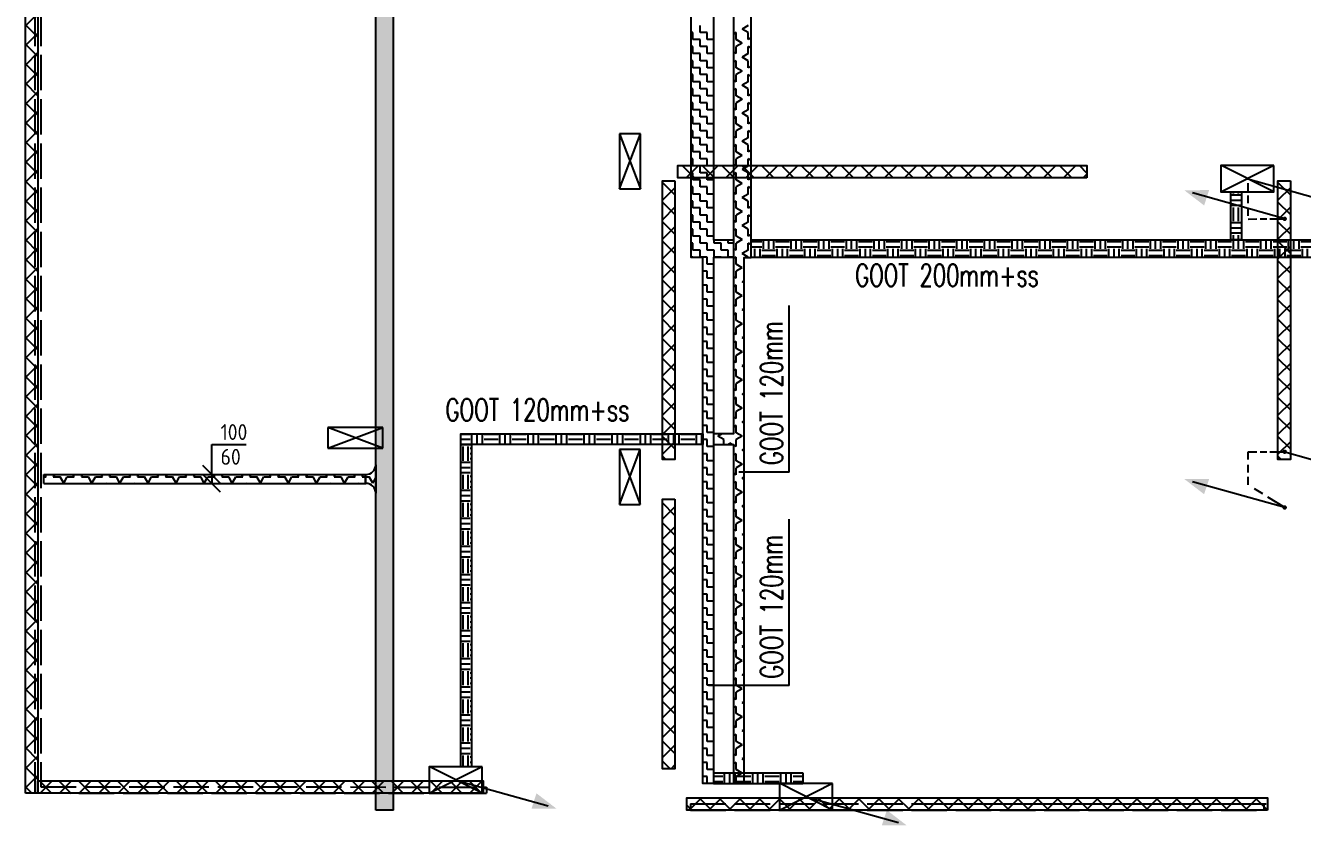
# Model space of a CAD drawing. Header units: millimetres. Extents: x -3262 to 113612, y 0 to 217318.
# Drawn here: x 91127 to 105564, y 27405 to 36452 of the extents above; entities that cross this region are included whole.
import ezdxf

# ---------------------------------------------------------------- set-up
doc = ezdxf.new("R2010")
doc.units = ezdxf.units.MM
doc.header["$LTSCALE"] = 100
doc.linetypes.add('E_GOOT3', pattern=[5, 4, -1])
doc.linetypes.add('HIDDENX2', pattern=[18.75, 12.5, -6.25])
for name, color, linetype in [('ByLayer', 2, 'Continuous'), ('EL6131--_ENERGIEBEDR (1996)', 2, 'Continuous'), ('EL6131--_GEBOUWINST (1996)', 2, 'Continuous'), ('EL6131--_KG_D', 3, 'Continuous'), ('EL6131--_WG', 3, 'Continuous'), ('EM6131--_KG', 1, 'Continuous')]:
    doc.layers.add(name, color=color, linetype=linetype)
doc.styles.add('buro-018', font='BUROFONT.shx', dxfattribs={"height": 180})
doc.styles.add('CofelyArial', font='arial.ttf')
doc.styles.add('ROMANS', font='ROMANS', dxfattribs={"width": 0.7})
doc.styles.add('STABICAD-018', font='ISOCP.SHX', dxfattribs={"height": 1.8})

# ---------------------------------------------------------------- blocks, each defined once
blk = doc.blocks.new('*X136')
at = {"color": 0}
for p, q in [((12748, 35729), (12823, 35804)), ((12949, 35664), (12809, 35804)), ((12904, 35664), (13044, 35804)), ((13170, 35664), (13030, 35804)), ((13125, 35664), (13265, 35804)), ((13391, 35664), (13251, 35804)), ((13346, 35664), (13486, 35804)), ((13612, 35664), (13472, 35804)), ((13567, 35664), (13707, 35804)), ((13833, 35664), (13693, 35804)), ((13788, 35664), (13928, 35804)), ((14054, 35664), (13914, 35804)), ((14009, 35664), (14149, 35804)), ((14275, 35664), (14135, 35804)), ((14230, 35664), (14370, 35804)), ((14496, 35664), (14356, 35804)), ((14451, 35664), (14591, 35804)), ((14717, 35664), (14577, 35804)), ((14672, 35664), (14812, 35804)), ((14938, 35664), (14798, 35804)), ((14893, 35664), (15033, 35804)), ((15159, 35664), (15019, 35804)), ((15114, 35664), (15254, 35804)), ((15380, 35664), (15240, 35804)), ((15335, 35664), (15475, 35804)), ((15601, 35664), (15461, 35804)), ((15556, 35664), (15696, 35804)), ((15822, 35664), (15682, 35804)), ((15777, 35664), (15917, 35804)), ((16043, 35664), (15903, 35804)), ((15998, 35664), (16138, 35804)), ((16264, 35664), (16124, 35804)), ((16219, 35664), (16359, 35804)), ((16485, 35664), (16345, 35804)), ((16440, 35664), (16580, 35804)), ((16706, 35664), (16566, 35804)), ((16661, 35664), (16801, 35804)), ((16927, 35664), (16787, 35804)), ((16882, 35664), (17022, 35804)), ((17148, 35664), (17008, 35804)), ((17103, 35664), (17243, 35804)), ((17369, 35664), (17229, 35804)), ((17324, 35664), (17464, 35804)), ((17590, 35664), (17450, 35804)), ((17544, 35664), (17684, 35804)), ((17811, 35664), (17671, 35804)), ((17765, 35664), (17905, 35804)), ((18032, 35664), (17892, 35804)), ((17986, 35664), (18126, 35804)), ((18253, 35664), (18113, 35804)), ((18207, 35664), (18347, 35804)), ((18474, 35664), (18334, 35804)), ((18428, 35664), (18568, 35804)), ((18695, 35664), (18555, 35804)), ((18649, 35664), (18789, 35804)), ((18916, 35664), (18776, 35804)), ((18870, 35664), (19010, 35804)), ((19137, 35664), (18997, 35804)), ((19091, 35664), (19231, 35804)), ((19358, 35664), (19218, 35804)), ((19312, 35664), (19452, 35804)), ((19579, 35664), (19439, 35804)), ((19533, 35664), (19673, 35804)), ((19800, 35664), (19660, 35804)), ((19754, 35664), (19894, 35804)), ((20021, 35664), (19881, 35804)), ((19975, 35664), (20115, 35804)), ((20242, 35664), (20102, 35804)), ((20196, 35664), (20336, 35804)), ((20463, 35664), (20323, 35804)), ((20417, 35664), (20557, 35804)), ((20683, 35664), (20543, 35804)), ((20638, 35664), (20778, 35804)), ((20904, 35664), (20764, 35804)), ((20859, 35664), (20999, 35804)), ((21125, 35664), (20985, 35804)), ((21080, 35664), (21220, 35804)), ((21346, 35664), (21206, 35804)), ((21301, 35664), (21441, 35804)), ((21567, 35664), (21427, 35804)), ((21522, 35664), (21662, 35804)), ((21788, 35664), (21648, 35804)), ((21743, 35664), (21883, 35804)), ((22009, 35664), (21869, 35804)), ((21964, 35664), (22104, 35804)), ((22230, 35664), (22090, 35804)), ((22185, 35664), (22325, 35804)), ((22451, 35664), (22311, 35804)), ((22406, 35664), (22546, 35804)), ((22672, 35664), (22532, 35804)), ((22627, 35664), (22767, 35804)), ((22893, 35664), (22753, 35804)), ((22848, 35664), (22988, 35804)), ((23114, 35664), (22974, 35804)), ((23069, 35664), (23209, 35804)), ((23335, 35664), (23195, 35804)), ((23290, 35664), (23430, 35804)), ((23556, 35664), (23416, 35804)), ((23511, 35664), (23651, 35804)), ((23777, 35664), (23637, 35804)), ((23732, 35664), (23872, 35804)), ((23998, 35664), (23858, 35804)), ((23953, 35664), (24093, 35804)), ((24219, 35664), (24079, 35804)), ((24174, 35664), (24314, 35804)), ((24440, 35664), (24300, 35804)), ((24395, 35664), (24535, 35804)), ((24661, 35664), (24521, 35804)), ((24616, 35664), (24756, 35804)), ((24882, 35664), (24742, 35804)), ((24837, 35664), (24977, 35804)), ((25103, 35664), (24963, 35804)), ((25057, 35664), (25197, 35804)), ((25324, 35664), (25184, 35804)), ((25278, 35664), (25418, 35804)), ((25545, 35664), (25405, 35804)), ((25499, 35664), (25639, 35804)), ((25766, 35664), (25626, 35804)), ((25720, 35664), (25860, 35804)), ((25987, 35664), (25847, 35804)), ((25941, 35664), (26081, 35804)), ((26208, 35664), (26068, 35804)), ((26162, 35664), (26302, 35804)), ((26429, 35664), (26289, 35804)), ((26383, 35664), (26523, 35804)), ((26650, 35664), (26510, 35804)), ((26604, 35664), (26744, 35804)), ((26871, 35664), (26731, 35804)), ((26825, 35664), (26965, 35804)), ((27092, 35664), (26952, 35804)), ((27046, 35664), (27186, 35804)), ((27313, 35664), (27173, 35804)), ((27267, 35664), (27407, 35804)), ((27534, 35664), (27394, 35804)), ((27488, 35664), (27628, 35804)), ((27755, 35664), (27615, 35804)), ((27709, 35664), (27849, 35804)), ((27976, 35664), (27836, 35804)), ((27930, 35664), (28070, 35804)), ((28196, 35664), (28056, 35804)), ((28151, 35664), (28291, 35804)), ((28417, 35664), (28277, 35804)), ((28372, 35664), (28512, 35804)), ((28638, 35664), (28498, 35804)), ((28593, 35664), (28733, 35804)), ((28848, 35675), (28719, 35804)), ((28814, 35664), (28848, 35698))]:
    blk.add_line(p, q, dxfattribs=at)
blk = doc.blocks.new('*X134')
at = {"color": 0}
for p, q in [((12748, 35508), (12888, 35648)), ((12888, 35504), (12748, 35644)), ((12748, 35287), (12888, 35427)), ((12888, 35283), (12748, 35423)), ((12748, 35066), (12888, 35206)), ((12888, 35062), (12748, 35202)), ((12748, 34845), (12888, 34985)), ((12888, 34841), (12748, 34981)), ((12748, 34624), (12888, 34764)), ((12888, 34620), (12748, 34760)), ((12748, 34403), (12888, 34543)), ((12888, 34399), (12748, 34539)), ((12748, 34183), (12888, 34323)), ((12888, 34178), (12748, 34318)), ((12748, 33962), (12888, 34102)), ((12888, 33957), (12748, 34097)), ((12748, 33741), (12888, 33881)), ((12888, 33736), (12748, 33876)), ((12748, 33520), (12888, 33660)), ((12888, 33516), (12748, 33656)), ((12748, 33299), (12888, 33439)), ((12888, 33295), (12748, 33435)), ((12748, 33078), (12888, 33218)), ((12888, 33074), (12748, 33214)), ((12748, 32857), (12888, 32997)), ((12888, 32853), (12748, 32993)), ((12748, 32636), (12888, 32776)), ((12888, 32632), (12748, 32772)), ((12748, 32415), (12888, 32555)), ((12888, 32411), (12748, 32551)), ((12748, 32194), (12888, 32334)), ((12888, 32190), (12748, 32330)), ((12748, 31973), (12888, 32113)), ((12888, 31969), (12748, 32109)), ((12748, 31752), (12888, 31892)), ((12888, 31748), (12748, 31888)), ((12748, 31531), (12888, 31671)), ((12888, 31527), (12748, 31667)), ((12748, 31310), (12888, 31450)), ((12888, 31306), (12748, 31446)), ((12748, 31089), (12888, 31229)), ((12888, 31085), (12748, 31225)), ((12748, 30868), (12888, 31008)), ((12888, 30864), (12748, 31004)), ((12748, 30647), (12888, 30787)), ((12888, 30643), (12748, 30783))]:
    blk.add_line(p, q, dxfattribs=at)
blk = doc.blocks.new('NV-1')
at = {"layer": 'ByLayer'}
for p, q in [((0, 4), (7.91, 0)), ((0, 0), (7.91, 4))]:
    blk.add_line(p, q, dxfattribs=at)
blk.add_lwpolyline([(0, 0), (8, 0), (8, 4), (0, 4)], close=True, dxfattribs=at)
blk = doc.blocks.new('PIJL-UIT')
at = {"layer": 'ByLayer', "color": 2}
blk.add_line((0, 0), (2.92, 10.41), dxfattribs=at)
blk.add_solid([(3.23, 11.35), (1.51, 9.11), (3.24, 8.54)], dxfattribs=at)
blk = doc.blocks.new('*X100')
at = {"color": 0}
for p, q in [((16523, 21606), (16562, 21644)), ((16724, 21504), (16584, 21644)), ((16643, 21504), (16783, 21644)), ((16945, 21504), (16805, 21644)), ((16864, 21504), (17004, 21644)), ((17166, 21504), (17026, 21644)), ((17085, 21504), (17225, 21644)), ((17387, 21504), (17247, 21644)), ((17306, 21504), (17446, 21644)), ((17608, 21504), (17468, 21644)), ((17527, 21504), (17667, 21644)), ((17829, 21504), (17689, 21644)), ((17748, 21504), (17888, 21644)), ((18050, 21504), (17910, 21644)), ((17969, 21504), (18109, 21644)), ((18271, 21504), (18131, 21644)), ((18190, 21504), (18330, 21644)), ((18492, 21504), (18352, 21644)), ((18411, 21504), (18551, 21644)), ((18713, 21504), (18573, 21644)), ((18631, 21504), (18771, 21644)), ((18934, 21504), (18794, 21644)), ((18852, 21504), (18992, 21644)), ((19155, 21504), (19015, 21644)), ((19073, 21504), (19213, 21644)), ((19376, 21504), (19236, 21644)), ((19294, 21504), (19434, 21644)), ((19596, 21504), (19456, 21644)), ((19515, 21504), (19655, 21644))]:
    blk.add_line(p, q, dxfattribs=at)
blk = doc.blocks.new('*X132')
at = {"color": 0}
for p, q in [((19007, 22148), (19062, 22148)), ((19007, 22090), (19062, 22090)), ((19043, 22168), (19043, 22177)), ((19082, 22057), (19082, 22168)), ((19141, 22057), (19141, 22168)), ((19199, 22057), (19199, 22168)), ((19219, 22148), (19375, 22148)), ((19219, 22090), (19375, 22090)), ((19238, 22168), (19238, 22177)), ((19297, 22168), (19297, 22177)), ((19355, 22168), (19355, 22177)), ((19395, 22057), (19395, 22168)), ((19453, 22057), (19453, 22168)), ((19512, 22057), (19512, 22168)), ((19531, 22148), (19548, 22148)), ((19531, 22090), (19548, 22090))]:
    blk.add_line(p, q, dxfattribs=at)
blk = doc.blocks.new('*X133')
at = {"color": 0}
for p, q in [((18926, 27480), (18926, 27601)), ((18984, 27480), (18984, 27601)), ((18807, 27559), (18906, 27559)), ((18807, 27500), (18906, 27500)), ((18828, 27324), (18828, 27480)), ((18887, 27324), (18887, 27480)), ((18906, 27461), (19007, 27461)), ((18807, 27305), (18906, 27305)), ((18906, 27402), (19007, 27402)), ((18906, 27344), (19007, 27344)), ((18926, 27168), (18926, 27324)), ((18984, 27168), (18984, 27324)), ((18807, 27246), (18906, 27246)), ((18807, 27188), (18906, 27188)), ((18828, 27012), (18828, 27168)), ((18887, 27012), (18887, 27168)), ((18906, 27148), (19007, 27148)), ((18906, 27090), (19007, 27090)), ((18906, 27031), (19007, 27031)), ((18926, 26855), (18926, 27012)), ((18984, 26855), (18984, 27012)), ((18807, 26992), (18906, 26992)), ((18807, 26934), (18906, 26934)), ((18807, 26875), (18906, 26875)), ((18828, 26699), (18828, 26855)), ((18887, 26699), (18887, 26855)), ((18906, 26836), (19007, 26836)), ((18906, 26777), (19007, 26777)), ((18906, 26719), (19007, 26719)), ((18807, 26680), (18906, 26680)), ((18807, 26621), (18906, 26621)), ((18926, 26543), (18926, 26699)), ((18984, 26543), (18984, 26699)), ((18807, 26562), (18906, 26562)), ((18828, 26387), (18828, 26543)), ((18887, 26387), (18887, 26543)), ((18906, 26523), (19007, 26523)), ((18906, 26465), (19007, 26465)), ((18807, 26367), (18906, 26367)), ((18807, 26309), (18906, 26309)), ((18906, 26406), (19007, 26406)), ((18926, 26230), (18926, 26387)), ((18984, 26230), (18984, 26387)), ((18807, 26250), (18906, 26250)), ((18828, 26074), (18828, 26230)), ((18887, 26074), (18887, 26230)), ((18906, 26211), (19007, 26211)), ((18906, 26152), (19007, 26152)), ((18807, 26055), (18906, 26055)), ((18807, 25996), (18906, 25996)), ((18906, 26094), (19007, 26094)), ((18926, 25918), (18926, 26074)), ((18984, 25918), (18984, 26074)), ((18807, 25938), (18906, 25938)), ((18828, 25762), (18828, 25918)), ((18887, 25762), (18887, 25918)), ((18906, 25898), (19007, 25898)), ((18807, 25742), (18906, 25742)), ((18906, 25840), (19007, 25840)), ((18906, 25781), (19007, 25781)), ((18926, 25605), (18926, 25762)), ((18984, 25605), (18984, 25762)), ((18807, 25684), (18906, 25684)), ((18807, 25625), (18906, 25625)), ((18828, 25449), (18828, 25605)), ((18887, 25449), (18887, 25605)), ((18906, 25586), (19007, 25586)), ((18807, 25430), (18906, 25430)), ((18906, 25527), (19007, 25527)), ((18906, 25469), (19007, 25469)), ((18926, 25293), (18926, 25449)), ((18984, 25293), (18984, 25449)), ((18807, 25371), (18906, 25371)), ((18807, 25312), (18906, 25312)), ((18828, 25137), (18828, 25293)), ((18887, 25137), (18887, 25293)), ((18906, 25273), (19007, 25273)), ((18906, 25215), (19007, 25215)), ((18906, 25156), (19007, 25156)), ((18926, 24980), (18926, 25137)), ((18984, 24980), (18984, 25137)), ((18807, 25117), (18906, 25117)), ((18807, 25059), (18906, 25059)), ((18807, 25000), (18906, 25000)), ((18828, 24824), (18828, 24980)), ((18887, 24824), (18887, 24980)), ((18906, 24961), (19007, 24961)), ((18906, 24902), (19007, 24902)), ((18906, 24844), (19007, 24844)), ((18807, 24805), (18906, 24805)), ((18807, 24746), (18906, 24746)), ((18926, 24668), (18926, 24824)), ((18984, 24668), (18984, 24824)), ((18807, 24688), (18906, 24688)), ((18828, 24512), (18828, 24668)), ((18887, 24512), (18887, 24668)), ((18906, 24648), (19007, 24648)), ((18906, 24590), (19007, 24590)), ((18807, 24492), (18906, 24492)), ((18807, 24434), (18906, 24434)), ((18906, 24531), (19007, 24531)), ((18926, 24355), (18926, 24512)), ((18984, 24355), (18984, 24512)), ((18807, 24375), (18906, 24375)), ((18828, 24199), (18828, 24355)), ((18887, 24199), (18887, 24355)), ((18906, 24336), (19007, 24336)), ((18906, 24277), (19007, 24277)), ((18807, 24180), (18906, 24180)), ((18807, 24121), (18906, 24121)), ((18906, 24219), (19007, 24219)), ((18926, 24043), (18926, 24199)), ((18984, 24043), (18984, 24199)), ((18807, 24062), (18906, 24062)), ((18828, 23887), (18828, 24043)), ((18887, 23887), (18887, 24043)), ((18906, 24023), (19007, 24023)), ((18807, 23867), (18906, 23867)), ((18906, 23965), (19007, 23965)), ((18906, 23906), (19007, 23906)), ((18926, 23730), (18926, 23887)), ((18984, 23730), (18984, 23887)), ((18807, 23809), (18906, 23809)), ((18807, 23750), (18906, 23750)), ((18828, 23574), (18828, 23730)), ((18887, 23574), (18887, 23730)), ((18906, 23711), (19007, 23711)), ((18807, 23555), (18906, 23555)), ((18906, 23652), (19007, 23652)), ((18906, 23594), (19007, 23594)), ((18926, 23418), (18926, 23574)), ((18984, 23418), (18984, 23574)), ((18807, 23496), (18906, 23496)), ((18807, 23438), (18906, 23438)), ((18828, 23262), (18828, 23418)), ((18887, 23262), (18887, 23418)), ((18906, 23398), (19007, 23398)), ((18906, 23340), (19007, 23340)), ((18906, 23281), (19007, 23281)), ((18926, 23105), (18926, 23262)), ((18984, 23105), (18984, 23262)), ((18807, 23242), (18906, 23242)), ((18807, 23184), (18906, 23184)), ((18807, 23125), (18906, 23125)), ((18828, 22949), (18828, 23105)), ((18887, 22949), (18887, 23105)), ((18906, 23086), (19007, 23086)), ((18906, 23027), (19007, 23027)), ((18906, 22969), (19007, 22969)), ((18807, 22930), (18906, 22930)), ((18807, 22871), (18906, 22871)), ((18807, 22812), (18906, 22812)), ((18926, 22793), (18926, 22949)), ((18984, 22793), (18984, 22949)), ((18828, 22637), (18828, 22793)), ((18887, 22637), (18887, 22793)), ((18906, 22773), (19007, 22773)), ((18906, 22715), (19007, 22715)), ((18807, 22617), (18906, 22617)), ((18807, 22559), (18906, 22559)), ((18906, 22656), (19007, 22656)), ((18926, 22480), (18926, 22637)), ((18984, 22480), (18984, 22637)), ((18807, 22500), (18906, 22500)), ((18828, 22324), (18828, 22480)), ((18887, 22324), (18887, 22480)), ((18906, 22461), (19007, 22461)), ((18906, 22402), (19007, 22402)), ((18807, 22305), (18906, 22305)), ((18807, 22246), (18906, 22246)), ((18906, 22344), (19007, 22344)), ((18926, 22168), (18926, 22324)), ((18984, 22168), (18984, 22324)), ((18807, 22188), (18906, 22188)), ((18828, 22012), (18828, 22168)), ((18887, 22012), (18887, 22168)), ((18906, 22148), (19007, 22148)), ((18906, 22090), (19007, 22090)), ((18807, 21992), (18906, 21992)), ((18906, 22031), (19007, 22031)), ((18926, 21855), (18926, 22012)), ((18984, 21855), (18984, 22012)), ((18807, 21934), (18906, 21934)), ((18807, 21875), (18906, 21875)), ((18828, 21699), (18828, 21855)), ((18887, 21699), (18887, 21855)), ((18906, 21836), (19007, 21836)), ((18807, 21680), (18906, 21680)), ((18906, 21777), (19007, 21777)), ((18906, 21719), (19007, 21719)), ((18926, 21543), (18926, 21699)), ((18984, 21543), (18984, 21699)), ((18807, 21621), (18906, 21621)), ((18807, 21562), (18906, 21562)), ((18828, 21387), (18828, 21543)), ((18887, 21387), (18887, 21543)), ((18906, 21523), (19007, 21523)), ((18906, 21465), (19007, 21465)), ((18906, 21406), (19007, 21406)), ((18926, 21230), (18926, 21387)), ((18984, 21230), (18984, 21387)), ((18807, 21367), (18906, 21367)), ((18807, 21309), (18906, 21309)), ((18807, 21250), (18906, 21250)), ((18828, 21074), (18828, 21230)), ((18887, 21074), (18887, 21230)), ((18906, 21211), (19007, 21211)), ((18906, 21152), (19007, 21152)), ((18906, 21094), (19007, 21094)), ((18926, 21066), (18926, 21074)), ((18984, 21066), (18984, 21074))]:
    blk.add_line(p, q, dxfattribs=at)
blk = doc.blocks.new('*X128')
at = {"color": 0}
for p, q in [((12879, 27920), (12879, 28027)), ((12938, 27920), (12938, 28027)), ((12858, 28000), (12859, 28000)), ((12858, 27940), (12859, 27940)), ((12859, 27900), (12978, 27900)), ((12858, 27742), (12859, 27742)), ((12859, 27841), (12978, 27841)), ((12859, 27781), (12978, 27781)), ((12879, 27603), (12879, 27761)), ((12938, 27603), (12938, 27761)), ((12858, 27682), (12859, 27682)), ((12858, 27622), (12859, 27622)), ((12859, 27583), (12978, 27583)), ((12859, 27523), (12978, 27523)), ((12859, 27464), (12978, 27464)), ((12879, 27285), (12879, 27444)), ((12938, 27285), (12938, 27444)), ((12858, 27424), (12859, 27424)), ((12858, 27365), (12859, 27365)), ((12858, 27305), (12859, 27305)), ((12859, 27265), (12978, 27265)), ((12859, 27206), (12978, 27206)), ((12859, 27146), (12978, 27146)), ((12858, 27107), (12859, 27107)), ((12858, 27047), (12859, 27047)), ((12879, 27015), (12879, 27126)), ((12938, 27015), (12938, 27126))]:
    blk.add_line(p, q, dxfattribs=at)
blk = doc.blocks.new('*X106')
at = {"color": 0}
for p, q in [((19708, 28240), (19848, 28380)), ((19848, 28196), (19708, 28336)), ((19848, 28421), (19840, 28429)), ((19708, 28015), (19848, 28155)), ((19848, 27972), (19708, 28112)), ((19708, 27791), (19848, 27931)), ((19848, 27747), (19708, 27887)), ((19708, 27566), (19848, 27706)), ((19848, 27522), (19708, 27662)), ((19708, 27342), (19848, 27482)), ((19848, 27298), (19708, 27438)), ((19708, 27117), (19848, 27257)), ((19848, 27073), (19708, 27213)), ((19708, 26893), (19848, 27033)), ((19848, 26849), (19708, 26989)), ((19708, 26668), (19848, 26808)), ((19848, 26624), (19708, 26764)), ((19708, 26444), (19848, 26584)), ((19848, 26400), (19708, 26540)), ((19708, 26219), (19848, 26359)), ((19848, 26175), (19708, 26315)), ((19708, 25995), (19848, 26135)), ((19848, 25951), (19708, 26091)), ((19708, 25770), (19848, 25910)), ((19848, 25726), (19708, 25866)), ((19708, 25546), (19848, 25686)), ((19848, 25502), (19708, 25642)), ((19708, 25321), (19848, 25461)), ((19848, 25277), (19708, 25417)), ((19708, 25097), (19848, 25237)), ((19848, 25053), (19708, 25193)), ((19708, 24872), (19848, 25012)), ((19848, 24828), (19708, 24968)), ((19708, 24647), (19848, 24787)), ((19848, 24604), (19708, 24744)), ((19708, 24423), (19848, 24563)), ((19848, 24379), (19708, 24519)), ((19708, 24198), (19848, 24338)), ((19848, 24155), (19708, 24295)), ((19708, 23974), (19848, 24114)), ((19848, 23930), (19708, 24070)), ((19750, 23804), (19708, 23846)), ((19763, 23804), (19848, 23889))]:
    blk.add_line(p, q, dxfattribs=at)
blk = doc.blocks.new('*X107')
at = {"color": 0}
for p, q in [((13048, 30857), (13176, 30857)), ((13048, 30798), (13176, 30798)), ((13097, 30764), (13097, 30778)), ((13156, 30764), (13156, 30778)), ((13196, 30778), (13196, 30884)), ((13256, 30778), (13256, 30884)), ((13315, 30778), (13315, 30884)), ((13335, 30857), (13494, 30857)), ((13335, 30798), (13494, 30798)), ((13355, 30764), (13355, 30778)), ((13414, 30764), (13414, 30778)), ((13474, 30764), (13474, 30778)), ((13514, 30778), (13514, 30884)), ((13573, 30778), (13573, 30884)), ((13633, 30778), (13633, 30884)), ((13652, 30857), (13811, 30857)), ((13652, 30798), (13811, 30798)), ((13672, 30764), (13672, 30778)), ((13732, 30764), (13732, 30778)), ((13791, 30764), (13791, 30778)), ((13831, 30778), (13831, 30884)), ((13891, 30778), (13891, 30884)), ((13950, 30778), (13950, 30884)), ((13970, 30857), (14129, 30857)), ((13970, 30798), (14129, 30798)), ((13990, 30764), (13990, 30778)), ((14049, 30764), (14049, 30778)), ((14109, 30764), (14109, 30778)), ((14149, 30778), (14149, 30884)), ((14208, 30778), (14208, 30884)), ((14268, 30778), (14268, 30884)), ((14288, 30857), (14446, 30857)), ((14288, 30798), (14446, 30798)), ((14307, 30764), (14307, 30778)), ((14367, 30764), (14367, 30778)), ((14426, 30764), (14426, 30778)), ((14466, 30778), (14466, 30884)), ((14526, 30778), (14526, 30884)), ((14585, 30778), (14585, 30884)), ((14605, 30857), (14764, 30857)), ((14605, 30798), (14764, 30798)), ((14625, 30764), (14625, 30778)), ((14684, 30764), (14684, 30778)), ((14744, 30764), (14744, 30778)), ((14784, 30778), (14784, 30884)), ((14843, 30778), (14843, 30884)), ((14903, 30778), (14903, 30884)), ((14922, 30857), (15081, 30857)), ((14922, 30798), (15081, 30798)), ((14942, 30764), (14942, 30778)), ((15002, 30764), (15002, 30778)), ((15061, 30764), (15061, 30778)), ((15101, 30778), (15101, 30884)), ((15161, 30778), (15161, 30884)), ((15220, 30778), (15220, 30884)), ((15240, 30857), (15399, 30857)), ((15240, 30798), (15399, 30798)), ((15260, 30764), (15260, 30778)), ((15319, 30764), (15319, 30778)), ((15379, 30764), (15379, 30778)), ((15419, 30778), (15419, 30884)), ((15478, 30778), (15478, 30884)), ((15538, 30778), (15538, 30884)), ((15558, 30857), (15716, 30857)), ((15558, 30798), (15716, 30798)), ((15577, 30764), (15577, 30778)), ((15637, 30764), (15637, 30778)), ((15696, 30764), (15696, 30778)), ((15736, 30778), (15736, 30884)), ((15796, 30778), (15796, 30884)), ((15855, 30778), (15855, 30884)), ((15875, 30857), (16034, 30857)), ((15875, 30798), (16034, 30798)), ((15895, 30764), (15895, 30778)), ((15954, 30764), (15954, 30778)), ((16014, 30764), (16014, 30778)), ((16054, 30778), (16054, 30884)), ((16113, 30778), (16113, 30884)), ((16173, 30778), (16173, 30884)), ((16192, 30857), (16351, 30857)), ((16192, 30798), (16351, 30798)), ((16212, 30764), (16212, 30778)), ((16272, 30764), (16272, 30778)), ((16331, 30764), (16331, 30778)), ((16371, 30778), (16371, 30884)), ((16431, 30778), (16431, 30884)), ((16490, 30778), (16490, 30884)), ((16510, 30857), (16669, 30857)), ((16510, 30798), (16669, 30798)), ((16530, 30764), (16530, 30778)), ((16589, 30764), (16589, 30778)), ((16649, 30764), (16649, 30778)), ((16689, 30778), (16689, 30884)), ((16694, 30758), (16814, 30758)), ((16748, 30778), (16748, 30884)), ((16808, 30778), (16808, 30884)), ((16694, 30698), (16814, 30698)), ((16694, 30639), (16814, 30639)), ((16748, 30460), (16748, 30619)), ((16808, 30460), (16808, 30619)), ((16694, 30440), (16814, 30440)), ((16694, 30381), (16814, 30381)), ((16694, 30321), (16814, 30321)), ((16748, 30143), (16748, 30301)), ((16808, 30143), (16808, 30301)), ((16694, 30123), (16814, 30123)), ((16694, 30063), (16814, 30063)), ((16694, 30004), (16814, 30004)), ((16748, 29825), (16748, 29984)), ((16808, 29825), (16808, 29984)), ((16694, 29805), (16814, 29805)), ((16694, 29746), (16814, 29746)), ((16694, 29686), (16814, 29686)), ((16748, 29508), (16748, 29666)), ((16808, 29508), (16808, 29666)), ((16694, 29488), (16814, 29488)), ((16694, 29428), (16814, 29428)), ((16694, 29369), (16814, 29369)), ((16748, 29190), (16748, 29349)), ((16808, 29190), (16808, 29349)), ((16694, 29170), (16814, 29170)), ((16694, 29111), (16814, 29111)), ((16694, 29051), (16814, 29051)), ((16748, 28873), (16748, 29031)), ((16808, 28873), (16808, 29031)), ((16694, 28853), (16814, 28853)), ((16694, 28793), (16814, 28793)), ((16694, 28734), (16814, 28734)), ((16748, 28555), (16748, 28714)), ((16808, 28555), (16808, 28714)), ((16694, 28535), (16814, 28535)), ((16694, 28476), (16814, 28476)), ((16694, 28416), (16814, 28416)), ((16748, 28238), (16748, 28396)), ((16808, 28238), (16808, 28396)), ((16694, 28218), (16814, 28218)), ((16694, 28158), (16814, 28158))]:
    blk.add_line(p, q, dxfattribs=at)
blk = doc.blocks.new('*X105')
at = {"color": 0}
for p, q in [((16694, 27909), (16748, 27909)), ((16708, 27840), (16694, 27865)), ((16748, 27909), (16788, 27977)), ((16814, 27932), (16788, 27977)), ((12859, 27771), (12876, 27801)), ((12859, 27771), (12938, 27771)), ((12978, 27703), (12938, 27771)), ((12978, 27703), (13018, 27771)), ((13018, 27771), (13097, 27771)), ((13097, 27771), (13080, 27801)), ((13176, 27771), (13193, 27801)), ((13176, 27771), (13256, 27771)), ((13295, 27703), (13256, 27771)), ((13295, 27703), (13335, 27771)), ((13335, 27771), (13414, 27771)), ((13414, 27771), (13397, 27801)), ((13494, 27771), (13511, 27801)), ((13494, 27771), (13573, 27771)), ((13613, 27703), (13573, 27771)), ((13613, 27703), (13652, 27771)), ((13652, 27771), (13732, 27771)), ((13732, 27771), (13715, 27801)), ((13811, 27771), (13828, 27801)), ((13811, 27771), (13891, 27771)), ((13930, 27703), (13891, 27771)), ((13930, 27703), (13970, 27771)), ((13970, 27771), (14049, 27771)), ((14049, 27771), (14032, 27801)), ((14129, 27771), (14146, 27801)), ((14129, 27771), (14208, 27771)), ((14248, 27703), (14208, 27771)), ((14248, 27703), (14288, 27771)), ((14288, 27771), (14367, 27771)), ((14367, 27771), (14350, 27801)), ((14446, 27771), (14463, 27801)), ((14446, 27771), (14526, 27771)), ((14565, 27703), (14526, 27771)), ((14565, 27703), (14605, 27771)), ((14605, 27771), (14684, 27771)), ((14684, 27771), (14667, 27801)), ((14764, 27771), (14781, 27801)), ((14764, 27771), (14843, 27771)), ((14883, 27703), (14843, 27771)), ((14883, 27703), (14922, 27771)), ((14922, 27771), (15002, 27771)), ((15002, 27771), (14985, 27801)), ((15081, 27771), (15098, 27801)), ((15081, 27771), (15161, 27771)), ((15200, 27703), (15161, 27771)), ((15200, 27703), (15240, 27771)), ((15240, 27771), (15319, 27771)), ((15319, 27771), (15302, 27801)), ((15399, 27771), (15416, 27801)), ((15399, 27771), (15478, 27771)), ((15518, 27703), (15478, 27771)), ((15518, 27703), (15558, 27771)), ((15558, 27771), (15637, 27771)), ((15637, 27771), (15620, 27801)), ((15716, 27771), (15733, 27801)), ((15716, 27771), (15796, 27771)), ((15835, 27703), (15796, 27771)), ((15835, 27703), (15875, 27771)), ((15875, 27771), (15954, 27771)), ((15954, 27771), (15937, 27801)), ((16034, 27771), (16051, 27801)), ((16034, 27771), (16113, 27771)), ((16153, 27703), (16113, 27771)), ((16153, 27703), (16192, 27771)), ((16192, 27771), (16272, 27771)), ((16272, 27771), (16255, 27801)), ((16351, 27771), (16368, 27801)), ((16351, 27771), (16431, 27771)), ((16470, 27703), (16431, 27771)), ((16470, 27703), (16510, 27771)), ((16510, 27771), (16589, 27771)), ((16589, 27771), (16572, 27801)), ((16669, 27771), (16686, 27801)), ((16669, 27771), (16748, 27771)), ((16694, 27815), (16708, 27840)), ((16788, 27703), (16748, 27771)), ((16788, 27703), (16827, 27771)), ((16827, 27771), (16907, 27771)), ((16907, 27771), (16890, 27801)), ((16986, 27771), (17003, 27801)), ((16986, 27771), (17066, 27771)), ((17105, 27703), (17066, 27771)), ((17105, 27703), (17145, 27771)), ((17145, 27771), (17224, 27771)), ((17224, 27771), (17207, 27801)), ((17304, 27771), (17321, 27801)), ((17304, 27771), (17383, 27771)), ((17423, 27703), (17383, 27771)), ((17423, 27703), (17462, 27771)), ((17462, 27771), (17542, 27771)), ((17542, 27771), (17525, 27801)), ((17621, 27771), (17638, 27801)), ((17621, 27771), (17701, 27771)), ((17740, 27703), (17701, 27771)), ((17740, 27703), (17780, 27771)), ((17780, 27771), (17859, 27771)), ((17859, 27771), (17842, 27801)), ((17939, 27771), (17956, 27801)), ((17939, 27771), (18018, 27771)), ((18058, 27703), (18018, 27771)), ((18058, 27703), (18097, 27771)), ((18097, 27771), (18177, 27771)), ((18177, 27771), (18160, 27801)), ((18256, 27771), (18273, 27801)), ((18256, 27771), (18336, 27771)), ((18375, 27703), (18336, 27771)), ((18375, 27703), (18415, 27771)), ((18415, 27771), (18494, 27771)), ((18494, 27771), (18477, 27801)), ((18574, 27771), (18591, 27801)), ((18574, 27771), (18653, 27771)), ((18693, 27703), (18653, 27771)), ((18693, 27703), (18732, 27771)), ((18732, 27771), (18812, 27771)), ((18812, 27771), (18795, 27801)), ((18891, 27771), (18908, 27801)), ((18891, 27771), (18971, 27771)), ((19010, 27703), (18971, 27771)), ((19010, 27703), (19050, 27771)), ((19050, 27771), (19129, 27771)), ((19129, 27771), (19112, 27801)), ((19209, 27771), (19226, 27801)), ((19209, 27771), (19288, 27771)), ((19328, 27703), (19288, 27771)), ((19328, 27703), (19367, 27771)), ((19367, 27771), (19447, 27771)), ((19447, 27771), (19430, 27801)), ((19526, 27771), (19543, 27801)), ((19526, 27771), (19606, 27771)), ((19645, 27703), (19606, 27771)), ((19645, 27703), (19685, 27771)), ((19685, 27771), (19764, 27771)), ((19764, 27771), (19747, 27801)), ((19844, 27771), (19861, 27801)), ((19844, 27771), (19923, 27771)), ((19963, 27703), (19923, 27771)), ((19963, 27703), (20002, 27771)), ((20002, 27771), (20082, 27771)), ((20082, 27771), (20065, 27801)), ((20161, 27771), (20178, 27801)), ((20161, 27771), (20241, 27771)), ((20280, 27703), (20241, 27771)), ((20280, 27703), (20320, 27771)), ((20320, 27771), (20399, 27771)), ((20399, 27771), (20382, 27801)), ((20479, 27771), (20496, 27801)), ((20479, 27771), (20558, 27771)), ((20598, 27703), (20558, 27771)), ((20598, 27703), (20637, 27771)), ((20637, 27771), (20717, 27771)), ((20717, 27771), (20700, 27801)), ((20796, 27771), (20813, 27801)), ((20796, 27771), (20876, 27771)), ((20915, 27703), (20876, 27771)), ((20915, 27703), (20955, 27771)), ((20955, 27771), (21034, 27771)), ((21034, 27771), (21017, 27801)), ((21114, 27771), (21131, 27801)), ((21114, 27771), (21193, 27771)), ((21233, 27703), (21193, 27771)), ((21233, 27703), (21272, 27771)), ((21272, 27771), (21352, 27771)), ((21352, 27771), (21335, 27801)), ((13124, 27681), (13137, 27703)), ((13149, 27681), (13137, 27703)), ((13442, 27681), (13454, 27703)), ((13467, 27681), (13454, 27703)), ((13759, 27681), (13772, 27703)), ((13784, 27681), (13772, 27703)), ((14077, 27681), (14089, 27703)), ((14102, 27681), (14089, 27703)), ((14394, 27681), (14407, 27703)), ((14419, 27681), (14407, 27703)), ((14712, 27681), (14724, 27703)), ((14737, 27681), (14724, 27703)), ((15029, 27681), (15042, 27703)), ((15054, 27681), (15042, 27703)), ((15347, 27681), (15359, 27703)), ((15372, 27681), (15359, 27703)), ((15664, 27681), (15677, 27703)), ((15689, 27681), (15677, 27703)), ((15982, 27681), (15994, 27703)), ((16007, 27681), (15994, 27703)), ((16299, 27681), (16312, 27703)), ((16324, 27681), (16312, 27703)), ((16617, 27681), (16629, 27703)), ((16642, 27681), (16629, 27703)), ((16934, 27681), (16947, 27703)), ((16959, 27681), (16947, 27703)), ((17252, 27681), (17264, 27703)), ((17277, 27681), (17264, 27703)), ((17569, 27681), (17582, 27703)), ((17594, 27681), (17582, 27703)), ((17887, 27681), (17899, 27703)), ((17912, 27681), (17899, 27703)), ((18204, 27681), (18217, 27703)), ((18229, 27681), (18217, 27703)), ((18522, 27681), (18534, 27703)), ((18547, 27681), (18534, 27703)), ((18807, 27634), (18812, 27634)), ((18812, 27634), (18852, 27703)), ((18891, 27634), (18852, 27703)), ((18891, 27634), (18971, 27634)), ((18952, 27601), (18971, 27634)), ((19050, 27634), (19129, 27634)), ((19069, 27601), (19050, 27634)), ((19129, 27634), (19169, 27703)), ((19209, 27634), (19169, 27703)), ((19209, 27634), (19288, 27634)), ((19269, 27601), (19288, 27634)), ((19386, 27601), (19367, 27634)), ((19367, 27634), (19447, 27634)), ((19447, 27634), (19487, 27703)), ((19526, 27634), (19487, 27703)), ((19526, 27634), (19606, 27634)), ((19587, 27601), (19606, 27634)), ((19685, 27634), (19764, 27634)), ((19704, 27601), (19685, 27634)), ((19764, 27634), (19804, 27703)), ((19844, 27634), (19804, 27703)), ((19844, 27634), (19923, 27634)), ((19904, 27601), (19923, 27634)), ((20002, 27634), (20082, 27634)), ((20021, 27601), (20002, 27634)), ((20082, 27634), (20122, 27703)), ((20161, 27634), (20122, 27703)), ((20161, 27634), (20241, 27634)), ((20222, 27601), (20241, 27634)), ((20320, 27634), (20399, 27634)), ((20339, 27601), (20320, 27634)), ((20399, 27634), (20439, 27703)), ((20479, 27634), (20439, 27703)), ((20479, 27634), (20558, 27634)), ((20539, 27601), (20558, 27634)), ((20656, 27601), (20637, 27634)), ((20637, 27634), (20717, 27634)), ((20717, 27634), (20757, 27703)), ((20796, 27634), (20757, 27703)), ((20796, 27634), (20876, 27634)), ((20857, 27601), (20876, 27634)), ((20955, 27634), (21034, 27634)), ((20974, 27601), (20955, 27634)), ((21034, 27634), (21074, 27703)), ((21114, 27634), (21074, 27703)), ((21114, 27634), (21193, 27634)), ((21174, 27601), (21193, 27634)), ((21272, 27634), (21352, 27634)), ((21291, 27601), (21272, 27634)), ((21352, 27634), (21392, 27703)), ((21431, 27634), (21392, 27703))]:
    blk.add_line(p, q, dxfattribs=at)
blk = doc.blocks.new('*X104')
at = {"color": 0}
for p, q in [((18807, 28258), (18812, 28258)), ((18812, 28258), (18812, 28277)), ((18812, 28178), (18891, 28178)), ((18812, 28099), (18812, 28178)), ((18891, 28258), (18971, 28258)), ((18891, 28178), (18891, 28258)), ((18971, 28258), (18971, 28277)), ((18971, 28178), (19050, 28178)), ((18971, 28099), (18971, 28178)), ((19050, 28258), (19129, 28258)), ((19050, 28178), (19050, 28258)), ((19129, 28258), (19129, 28277)), ((19129, 28178), (19209, 28178)), ((19129, 28099), (19129, 28178)), ((19209, 28258), (19288, 28258)), ((19209, 28178), (19209, 28258)), ((19288, 28258), (19288, 28277)), ((19288, 28178), (19368, 28178)), ((19288, 28099), (19288, 28178)), ((19368, 28258), (19447, 28258)), ((19368, 28178), (19368, 28258)), ((19447, 28258), (19447, 28277)), ((19447, 28178), (19526, 28178)), ((19447, 28099), (19447, 28178)), ((19526, 28258), (19606, 28258)), ((19526, 28178), (19526, 28258)), ((19606, 28258), (19606, 28277)), ((19606, 28178), (19685, 28178)), ((19606, 28099), (19606, 28178)), ((19685, 28258), (19764, 28258)), ((19685, 28178), (19685, 28258)), ((19764, 28258), (19764, 28277)), ((19764, 28178), (19844, 28178)), ((19764, 28099), (19764, 28178)), ((19844, 28258), (19923, 28258)), ((19844, 28178), (19844, 28258)), ((19923, 28258), (19923, 28277)), ((19923, 28178), (20002, 28178)), ((19923, 28099), (19923, 28178)), ((20002, 28258), (20082, 28258)), ((20002, 28178), (20002, 28258)), ((20082, 28258), (20082, 28277)), ((20082, 28178), (20161, 28178)), ((20082, 28099), (20082, 28178)), ((20161, 28258), (20241, 28258)), ((20161, 28178), (20161, 28258)), ((20241, 28258), (20241, 28277)), ((20241, 28178), (20320, 28178)), ((20241, 28099), (20241, 28178)), ((20320, 28258), (20399, 28258)), ((20320, 28178), (20320, 28258)), ((20399, 28258), (20399, 28277)), ((20399, 28178), (20479, 28178)), ((20399, 28099), (20399, 28178)), ((20479, 28258), (20558, 28258)), ((20479, 28178), (20479, 28258)), ((20558, 28258), (20558, 28277)), ((20558, 28178), (20638, 28178)), ((20558, 28099), (20558, 28178)), ((20638, 28258), (20717, 28258)), ((20638, 28178), (20638, 28258)), ((20717, 28258), (20717, 28277)), ((20717, 28178), (20796, 28178)), ((20717, 28099), (20717, 28178)), ((20796, 28258), (20876, 28258)), ((20796, 28178), (20796, 28258)), ((20876, 28258), (20876, 28277)), ((20876, 28178), (20955, 28178)), ((20876, 28099), (20876, 28178)), ((20955, 28258), (21034, 28258)), ((20955, 28178), (20955, 28258)), ((21034, 28258), (21034, 28277)), ((21034, 28178), (21114, 28178)), ((21034, 28099), (21034, 28178)), ((21114, 28258), (21193, 28258)), ((21114, 28178), (21114, 28258)), ((21193, 28258), (21193, 28277)), ((21193, 28178), (21272, 28178)), ((21193, 28099), (21193, 28178)), ((21272, 28258), (21352, 28258)), ((21272, 28178), (21272, 28258)), ((21352, 28258), (21352, 28277)), ((21352, 28178), (21431, 28178)), ((21352, 28099), (21352, 28178)), ((12859, 28099), (12938, 28099)), ((12859, 28027), (12859, 28099)), ((12938, 28099), (12938, 28147)), ((13018, 28099), (13097, 28099)), ((13018, 28027), (13018, 28099)), ((13097, 28099), (13097, 28147)), ((13176, 28099), (13256, 28099)), ((13176, 28027), (13176, 28099)), ((13256, 28099), (13256, 28147)), ((13335, 28099), (13414, 28099)), ((13335, 28027), (13335, 28099)), ((13414, 28099), (13414, 28147)), ((13494, 28099), (13573, 28099)), ((13494, 28027), (13494, 28099)), ((13573, 28099), (13573, 28147)), ((13652, 28099), (13732, 28099)), ((13652, 28027), (13652, 28099)), ((13732, 28099), (13732, 28147)), ((13811, 28099), (13891, 28099)), ((13811, 28027), (13811, 28099)), ((13891, 28099), (13891, 28147)), ((13970, 28099), (14049, 28099)), ((13970, 28027), (13970, 28099)), ((14049, 28099), (14049, 28147)), ((14129, 28099), (14208, 28099)), ((14129, 28027), (14129, 28099)), ((14208, 28099), (14208, 28147)), ((14288, 28099), (14367, 28099)), ((14288, 28027), (14288, 28099)), ((14367, 28099), (14367, 28147)), ((14446, 28099), (14526, 28099)), ((14446, 28027), (14446, 28099)), ((14526, 28099), (14526, 28147)), ((14605, 28099), (14684, 28099)), ((14605, 28027), (14605, 28099)), ((14684, 28099), (14684, 28147)), ((14764, 28099), (14843, 28099)), ((14764, 28027), (14764, 28099)), ((14843, 28099), (14843, 28147)), ((14922, 28099), (15002, 28099)), ((14922, 28027), (14922, 28099)), ((15002, 28099), (15002, 28147)), ((15081, 28099), (15161, 28099)), ((15081, 28027), (15081, 28099)), ((15161, 28099), (15161, 28147)), ((15240, 28099), (15319, 28099)), ((15240, 28027), (15240, 28099)), ((15319, 28099), (15319, 28147)), ((15399, 28099), (15478, 28099)), ((15399, 28027), (15399, 28099)), ((15478, 28099), (15478, 28147)), ((15558, 28099), (15637, 28099)), ((15558, 28027), (15558, 28099)), ((15637, 28099), (15637, 28147)), ((15716, 28099), (15796, 28099)), ((15716, 28027), (15716, 28099)), ((15796, 28099), (15796, 28147)), ((15875, 28099), (15954, 28099)), ((15875, 28027), (15875, 28099)), ((15954, 28099), (15954, 28147)), ((16034, 28099), (16113, 28099)), ((16034, 28027), (16034, 28099)), ((16113, 28099), (16113, 28147)), ((16192, 28099), (16272, 28099)), ((16192, 28027), (16192, 28099)), ((16272, 28099), (16272, 28147)), ((16351, 28099), (16431, 28099)), ((16351, 28027), (16351, 28099)), ((16431, 28099), (16431, 28147)), ((16510, 28099), (16589, 28099)), ((16510, 28027), (16510, 28099)), ((16589, 28099), (16589, 28147)), ((16669, 28099), (16748, 28099)), ((16669, 28027), (16669, 28099)), ((16748, 28099), (16748, 28147)), ((16828, 28099), (16907, 28099)), ((16828, 28027), (16828, 28099)), ((16907, 28099), (16907, 28147)), ((16986, 28099), (17066, 28099)), ((16986, 28027), (16986, 28099)), ((17066, 28099), (17066, 28147)), ((17145, 28099), (17224, 28099)), ((17145, 28027), (17145, 28099)), ((17224, 28099), (17224, 28147)), ((17304, 28099), (17383, 28099)), ((17304, 28027), (17304, 28099)), ((17383, 28099), (17383, 28147)), ((17462, 28099), (17542, 28099)), ((17462, 28027), (17462, 28099)), ((17542, 28099), (17542, 28147)), ((17621, 28099), (17701, 28099)), ((17621, 28027), (17621, 28099)), ((17701, 28099), (17701, 28147)), ((17780, 28099), (17859, 28099)), ((17780, 28027), (17780, 28099)), ((17859, 28099), (17859, 28147)), ((17939, 28099), (18018, 28099)), ((17939, 28027), (17939, 28099)), ((18018, 28099), (18018, 28147)), ((18098, 28099), (18177, 28099)), ((18098, 28027), (18098, 28099)), ((18177, 28099), (18177, 28147)), ((18256, 28099), (18336, 28099)), ((18256, 28027), (18256, 28099)), ((18336, 28099), (18336, 28147)), ((18415, 28099), (18494, 28099)), ((18415, 28027), (18415, 28099)), ((18494, 28099), (18494, 28147)), ((18574, 28099), (18653, 28099)), ((18574, 28027), (18574, 28099)), ((18653, 28099), (18653, 28147)), ((18732, 28099), (18812, 28099)), ((18732, 28027), (18732, 28099)), ((18812, 28019), (18891, 28019)), ((18812, 27940), (18812, 28019)), ((18891, 28099), (18971, 28099)), ((18891, 28019), (18891, 28099)), ((18971, 28019), (19007, 28019)), ((18971, 27940), (18971, 28019)), ((19050, 28099), (19129, 28099)), ((19050, 28027), (19050, 28099)), ((19209, 28099), (19288, 28099)), ((19209, 28027), (19209, 28099)), ((19368, 28099), (19447, 28099)), ((19368, 28027), (19368, 28099)), ((19526, 28099), (19606, 28099)), ((19526, 28027), (19526, 28099)), ((19685, 28099), (19764, 28099)), ((19685, 28027), (19685, 28099)), ((19844, 28099), (19923, 28099)), ((19844, 28027), (19844, 28099)), ((20002, 28099), (20082, 28099)), ((20002, 28027), (20002, 28099)), ((20161, 28099), (20241, 28099)), ((20161, 28027), (20161, 28099)), ((20320, 28099), (20399, 28099)), ((20320, 28027), (20320, 28099)), ((20479, 28099), (20558, 28099)), ((20479, 28027), (20479, 28099)), ((20638, 28099), (20717, 28099)), ((20638, 28027), (20638, 28099)), ((20796, 28099), (20876, 28099)), ((20796, 28027), (20796, 28099)), ((20955, 28099), (21034, 28099)), ((20955, 28027), (20955, 28099)), ((21114, 28099), (21193, 28099)), ((21114, 28027), (21114, 28099)), ((21272, 28099), (21352, 28099)), ((21272, 28027), (21272, 28099)), ((18807, 27940), (18812, 27940)), ((18891, 27940), (18971, 27940)), ((18891, 27861), (18891, 27940)), ((18812, 27861), (18891, 27861)), ((18812, 27801), (18812, 27861)), ((18971, 27861), (19007, 27861)), ((18971, 27801), (18971, 27861))]:
    blk.add_line(p, q, dxfattribs=at)
blk = doc.blocks.new('*X101')
at = {"color": 0}
for p, q in [((13023, 28514), (13113, 28604)), ((13294, 28464), (13154, 28604)), ((13198, 28464), (13338, 28604)), ((13519, 28464), (13379, 28604)), ((13422, 28464), (13562, 28604)), ((13743, 28464), (13603, 28604)), ((13647, 28464), (13787, 28604)), ((13968, 28464), (13828, 28604)), ((13871, 28464), (14011, 28604)), ((14192, 28464), (14052, 28604)), ((14096, 28464), (14236, 28604)), ((14417, 28464), (14277, 28604)), ((14320, 28464), (14460, 28604)), ((14641, 28464), (14501, 28604)), ((14545, 28464), (14685, 28604)), ((14866, 28464), (14726, 28604)), ((14769, 28464), (14909, 28604)), ((15090, 28464), (14950, 28604)), ((14994, 28464), (15134, 28604)), ((15315, 28464), (15175, 28604)), ((15218, 28464), (15358, 28604)), ((15539, 28464), (15399, 28604)), ((15443, 28464), (15583, 28604)), ((15764, 28464), (15624, 28604)), ((15667, 28464), (15807, 28604)), ((15988, 28464), (15848, 28604)), ((15892, 28464), (16032, 28604)), ((16073, 28603), (16073, 28604)), ((13070, 28464), (13023, 28510))]:
    blk.add_line(p, q, dxfattribs=at)
blk = doc.blocks.new('*X102')
at = {"color": 0}
for p, q in [((12558, 28274), (12614, 28329)), ((12698, 28162), (12558, 28302)), ((12558, 28049), (12698, 28189)), ((12698, 27937), (12558, 28077)), ((12558, 27825), (12698, 27965)), ((12698, 27713), (12558, 27853)), ((12558, 27600), (12698, 27740)), ((12698, 27488), (12558, 27628)), ((12558, 27376), (12698, 27516)), ((12698, 27264), (12558, 27404)), ((12558, 27151), (12698, 27291)), ((12698, 27039), (12558, 27179)), ((12558, 26927), (12698, 27067)), ((12698, 26815), (12558, 26955)), ((12558, 26702), (12698, 26842)), ((12698, 26590), (12558, 26730)), ((12558, 26478), (12698, 26618)), ((12698, 26366), (12558, 26506)), ((12558, 26253), (12698, 26393)), ((12698, 26141), (12558, 26281)), ((12558, 26029), (12698, 26169)), ((12698, 25917), (12558, 26057)), ((12558, 25804), (12698, 25944)), ((12698, 25692), (12558, 25832)), ((12558, 25580), (12698, 25720)), ((12698, 25468), (12558, 25608)), ((12558, 25355), (12698, 25495)), ((12698, 25243), (12558, 25383)), ((12558, 25131), (12698, 25271)), ((12698, 25019), (12558, 25159)), ((12558, 24906), (12698, 25046)), ((12698, 24794), (12558, 24934)), ((12558, 24682), (12698, 24822)), ((12698, 24570), (12558, 24710)), ((12558, 24457), (12698, 24597)), ((12698, 24345), (12558, 24485)), ((12558, 24233), (12698, 24373)), ((12698, 24121), (12558, 24261)), ((12558, 24008), (12698, 24148)), ((12698, 23896), (12558, 24036)), ((12558, 23784), (12698, 23924)), ((12698, 23672), (12558, 23812)), ((12558, 23559), (12698, 23699)), ((12698, 23447), (12558, 23587)), ((12558, 23335), (12698, 23475)), ((12698, 23223), (12558, 23363)), ((12558, 23110), (12698, 23250)), ((12698, 22998), (12558, 23138)), ((12558, 22886), (12698, 23026)), ((12698, 22774), (12558, 22914)), ((12558, 22661), (12698, 22801)), ((12698, 22549), (12558, 22689)), ((12558, 22437), (12698, 22577)), ((12698, 22325), (12558, 22465)), ((12558, 22212), (12698, 22352)), ((12698, 22100), (12558, 22240)), ((12558, 21988), (12698, 22128)), ((12698, 21876), (12558, 22016)), ((12559, 21764), (12698, 21903)), ((12586, 21764), (12558, 21791))]:
    blk.add_line(p, q, dxfattribs=at)
blk = doc.blocks.new('E00112')
at = {"color": 0, "linetype": 'Continuous'}
for p, q in [((0, 1), (-1, 1)), ((-1, 1), (-1, 0)), ((-1, 0), (0, 1)), ((-1, 1), (0, 0)), ((0, 0), (0, 1)), ((-1, 0), (0, 0))]:
    blk.add_line(p, q, dxfattribs=at)
blk = doc.blocks.new('*U154')
at = {"color": 0, "linetype": 'Continuous'}
for p, q in [((0, 100, -2730), (15105, 100, -2730)), ((0, -100, -2730), (0, 100, -2730)), ((15105, -100, -2730), (15105, 100, -2730)), ((0, -100, -2730), (15105, -100, -2730))]:
    blk.add_line(p, q, dxfattribs=at)
at = {"layer": 'EL6131--_ENERGIEBEDR (1996)', "color": 1, "style": 'CofelyArial'}
for tag in ['CODE', 'POSITIONCODE', 'SECTIONCODE']:
    blk.add_attdef(tag, (95186, 27579, 2730), '', height=1.8, dxfattribs=at)
blk = doc.blocks.new('*U153')
at = {"color": 0, "linetype": 'Continuous'}
for p, q in [((0, 50, -2730), (3637, 50, -2730)), ((0, -50, -2730), (0, 50, -2730)), ((3637, -50, -2730), (3637, 50, -2730)), ((0, -50, -2730), (3637, -50, -2730))]:
    blk.add_line(p, q, dxfattribs=at)
at = {"layer": 'EL6131--_ENERGIEBEDR (1996)', "color": 1, "style": 'buro-018'}
for tag in ['CODE', 'POSITIONCODE', 'SECTIONCODE']:
    blk.add_attdef(tag, (91334, 31324, 2730), '', height=1.8, dxfattribs=at)
blk = doc.blocks.new('*U155')
at = {"color": 0, "linetype": 'Continuous'}
for p, q in [((0, -160, -2730), (0, 160, -2730)), ((115, 50, -2730), (110, 50, -2730)), ((115, -50, -2730), (115, 50, -2730)), ((115, -50, -2730), (110, -50, -2730))]:
    blk.add_line(p, q, dxfattribs=at)
for centre, start, end in [((110, 160, -2730), 180, 270), ((110, -160, -2730), 90, 180)]:
    blk.add_arc(centre, 110, start, end, dxfattribs=at)
at = {"layer": 'EL6131--_ENERGIEBEDR (1996)', "color": 1, "style": 'buro-018'}
for tag in ['CODE', 'POSITIONCODE', 'SECTIONCODE']:
    blk.add_attdef(tag, (95086, 31324, 2730), '', height=1.8, dxfattribs=at)
blk = doc.blocks.new('*U159')
at = {"color": 0, "linetype": 'Continuous'}
for p, q in [((0, 0, -2730), (0, 340, -2730)), ((0, 340, -2730), (388, 340, -2730)), ((100, -100, -2730), (-100, 100, -2730)), ((100, -200, -2730), (-100, 0, -2730)), ((0, 0, -2730), (0, -100, -2730))]:
    blk.add_line(p, q, dxfattribs=at)
at = {"color": 0, "linetype": 'Continuous', "style": 'STABICAD-018'}
for s, p in [('100', (100, 390, -2730)), ('60', (100, 110, -2730))]:
    blk.add_text(s, height=180, dxfattribs=at).set_placement(p)
at = {"layer": 'EL6131--_ENERGIEBEDR (1996)', "color": 1, "style": 'buro-018'}
blk.add_attdef('CODE', (93232, 31374, 2730), '', height=1.8, dxfattribs=at)

msp = doc.modelspace()

# ---------------------------------------------------------------- hatches: boundary and pattern name
at = {"layer": 'EL6131--_ENERGIEBEDR (1996)', "linetype": 'Continuous'}
h = msp.add_hatch(dxfattribs=at)
h.set_pattern_fill('STARS', color=1, scale=25)
h.set_pattern_definition([(0, (-87466.75, 0), (0, 137.48153), [79.375, -79.375]), (60, (-87466.75, 0), (-119.0625, 68.74077), [79.375, -79.375]), (120, (-87427.06, 68.74), (-119.0625, -68.74077), [79.375, -79.375])])
h.paths.add_polyline_path([(99611, 42684), (99611, 50877), (99411, 50877), (99411, 42884), (95086, 42884), (95086, 27579), (95286, 27579), (95286, 42684)])
at = {"layer": 'EL6131--_ENERGIEBEDR (1996)'}
h = msp.add_hatch(dxfattribs=at)
h.set_pattern_fill('STARS', color=1, scale=25)
h.paths.add_polyline_path([(94971, 31374), (91334, 31374), (91334, 31274), (94971, 31274)])
h.paths.add_polyline_path([(95086, 31484, -0.414214), (94976, 31374), (94971, 31374), (94971, 31274), (94976, 31274, -0.414214), (95086, 31164)])

# ---------------------------------------------------------------- linework, layer by layer
at = {"layer": 'EL6131--_ENERGIEBEDR (1996)', "color": 2, "linetype": 'HIDDENX2'}
for p, q in [((104950, 34580), (104950, 34667)), ((104950, 34444), (104950, 34531)), ((104950, 34301), (104950, 34386)), ((104950, 34263), (105048, 34264)), ((105086, 34264), (105160, 34264)), ((105196, 34265), (105363, 34266)), ((104950, 31629), (105048, 31629)), ((104950, 31544), (104950, 31629)), ((105086, 31630), (105160, 31630)), ((105196, 31630), (105363, 31631)), ((104950, 31395), (104950, 31482)), ((104950, 31259), (104950, 31346)), ((105116, 31155), (105023, 31213)), ((105363, 31000), (105174, 31119))]:
    msp.add_line(p, q, dxfattribs=at)
at = {"layer": 'EL6131--_ENERGIEBEDR (1996)', "color": 1, "linetype": 'Continuous'}
for p, q in [((99761, 31402), (99761, 33284)), ((99761, 31402), (99191, 31402)), ((99761, 28987), (99761, 30868)), ((99761, 28987), (98849, 28987))]:
    msp.add_line(p, q, dxfattribs=at)
at = {"layer": 'EL6131--_ENERGIEBEDR (1996)', "color": 2, "linetype": 'Continuous'}
for p, q in [((98904, 27999), (99916, 27999)), ((98904, 27999), (98904, 27879)), ((98904, 27879), (99916, 27879)), ((99916, 27999), (99916, 27879))]:
    msp.add_line(p, q, dxfattribs=at)
at = {"layer": 'EL6131--_ENERGIEBEDR (1996)'}
for points in [[(99130, 48123), (99130, 43460), (98904, 43460), (98904, 43340), (99130, 43340), (99130, 42217), (99130, 33828), (99130, 31834), (98904, 31834), (98904, 31714), (99130, 31714), (99130, 27879), (99250, 27879), (99250, 33828), (99330, 33828), (99330, 42217), (99330, 54038)], [(98904, 53613), (98904, 43460), (98904, 43340), (98904, 42217), (98904, 34028), (99130, 34028), (99130, 33828), (98904, 33828), (98904, 27879), (98784, 27879), (98784, 33828), (98654, 33828), (98654, 45290), (98654, 47569)]]:
    msp.add_lwpolyline(points, dxfattribs=at)
at = {"layer": 'EL6131--_ENERGIEBEDR (1996)', "color": 2, "linetype": 'Continuous'}
for points in [[(104873, 34569), (104873, 34028), (104753, 34028), (104753, 34569)], [(98784, 31714), (96047, 31714), (96047, 31834), (98784, 31834)], [(96047, 28069), (96047, 31714), (96167, 31714), (96167, 28069)]]:
    msp.add_lwpolyline(points, close=True, dxfattribs=at)
at = {"layer": 'EL6131--_ENERGIEBEDR (1996)', "const_width": 25}
for points in [[(105363, 34253, 1), (105363, 34278, 1)], [(105363, 31619, 1), (105363, 31644, 1)], [(105363, 30988, 1), (105363, 31013, 1)]]:
    msp.add_lwpolyline(points, format="xyb", close=True, dxfattribs=at)
at = {"layer": 'EL6131--_ENERGIEBEDR (1996)'}
msp.add_lwpolyline([(99330, 34028), (105865, 34028), (105865, 33828), (99330, 33828)], close=True, dxfattribs=at)
at = {"layer": 'EL6131--_GEBOUWINST (1996)', "color": 2, "linetype": 'Continuous'}
for points in [[(91127, 27769), (91127, 43869), (91267, 43869), (91267, 27769)], [(103127, 34729), (98502, 34729), (98502, 34869), (103127, 34869)], [(98467, 34694), (98467, 31544), (98327, 31544), (98327, 34694)], [(105427, 34694), (105427, 31544), (105287, 31544), (105287, 34694)], [(98467, 31094), (98467, 28044), (98327, 28044), (98327, 31094)], [(96299, 27769), (91267, 27769), (91267, 27909), (96299, 27909)], [(105167, 27579), (98602, 27579), (98602, 27719), (105167, 27719)]]:
    msp.add_lwpolyline(points, close=True, dxfattribs=at)
at = {"layer": 'EL6131--_WG', "linetype": 'E_GOOT3'}
for p, q in [((91230, 45619), (91230, 27772)), ((91300, 45619), (91300, 27842)), ((91230, 34869), (91230, 34804)), ((91230, 27772), (96340, 27769)), ((91300, 27842), (96340, 27839)), ((96340, 27839), (96340, 27769)), ((98644, 27649), (105127, 27649)), ((98644, 27649), (98644, 27579)), ((98644, 27579), (105127, 27579)), ((105152, 27644), (101346, 27644)), ((105152, 27579), (101346, 27579)), ((105127, 27649), (105127, 27579))]:
    msp.add_line(p, q, dxfattribs=at)

# ---------------------------------------------------------------- block references
at = {"layer": 'EL6131--_ENERGIEBEDR (1996)', "color": 1, "linetype": 'Continuous', "rotation": 90}
for name in ['*X105', '*X104', '*X132', '*X133', '*X107', '*X128']:
    msp.add_blockref(name, (126931, 15020), dxfattribs=at)
at = {"layer": 'EL6131--_ENERGIEBEDR (1996)', "color": 2, "linetype": 'Continuous', "xscale": 75, "yscale": 75, "zscale": 75, "rotation": 180}
for p in [(105241, 34869), (96290, 28069), (100251, 27879)]:
    msp.add_blockref('NV-1', p, dxfattribs=at)
at = {"layer": 'EL6131--_ENERGIEBEDR (1996)', "color": 1, "linetype": 'Continuous', "xscale": 100, "yscale": 100, "zscale": 100}
for p, rotation in [((104945, 34719), 270), ((105363, 34266), 90), ((105363, 31631), 270), ((105363, 31000), 90), ((95993, 27919), 270), ((99954, 27729), 270)]:
    msp.add_blockref('PIJL-UIT', p, dxfattribs=dict(at, rotation=rotation))
at = {"layer": 'EL6131--_GEBOUWINST (1996)', "color": 1, "linetype": 'Continuous', "rotation": 90}
for name, p in [('*X136', (126931, 15020)), ('*X106', (126931, 15020)), ('*X100', (119971, 15020)), ('*X100', (126931, 15020)), ('*X101', (126931, 15020)), ('*X134', (126931, 15020)), ('*X102', (126931, 15020))]:
    msp.add_blockref(name, p, dxfattribs=at)
at = {"layer": 'EL6131--_KG_D', "linetype": 'Continuous'}
for name, p, rotation in [('*U154', (95186, 27579, 2730), 90.00000000000001), ('*U155', (95086, 31324, 2730), 180)]:
    msp.add_blockref(name, p, dxfattribs=dict(at, rotation=rotation))
msp.add_blockref('*U153', (91334, 31324, 2730), dxfattribs=at)
at = {"layer": 'EL6131--_WG', "xscale": 234, "yscale": 624, "zscale": 234}
for p in [(98078, 34603), (98077, 31034), (98077, 31034)]:
    msp.add_blockref('E00112', p, dxfattribs=at)
at = {"layer": 'EL6131--_WG', "xscale": 234, "yscale": 624, "zscale": 234, "rotation": 90}
msp.add_blockref('E00112', (95167, 31904), dxfattribs=at)
at = {"layer": 'EM6131--_KG', "linetype": 'Continuous'}
msp.add_blockref('*U159', (93232, 31374, 2730), dxfattribs=at)

# ---------------------------------------------------------------- texts
at = {"layer": 'EL6131--_ENERGIEBEDR (1996)', "color": 1, "linetype": 'Continuous', "style": 'ROMANS', "width": 0.7}
for s, p in [('GOOT 200mm+ss', (100507, 33502)), ('GOOT 120mm+ss', (95876, 31980))]:
    msp.add_text(s, height=250, dxfattribs=at).set_placement(p)
for p in [(99687, 31481), (99687, 29065)]:
    msp.add_text('GOOT 120mm', height=250, rotation=90, dxfattribs=at).set_placement(p)

doc.saveas('drawing.dxf')
